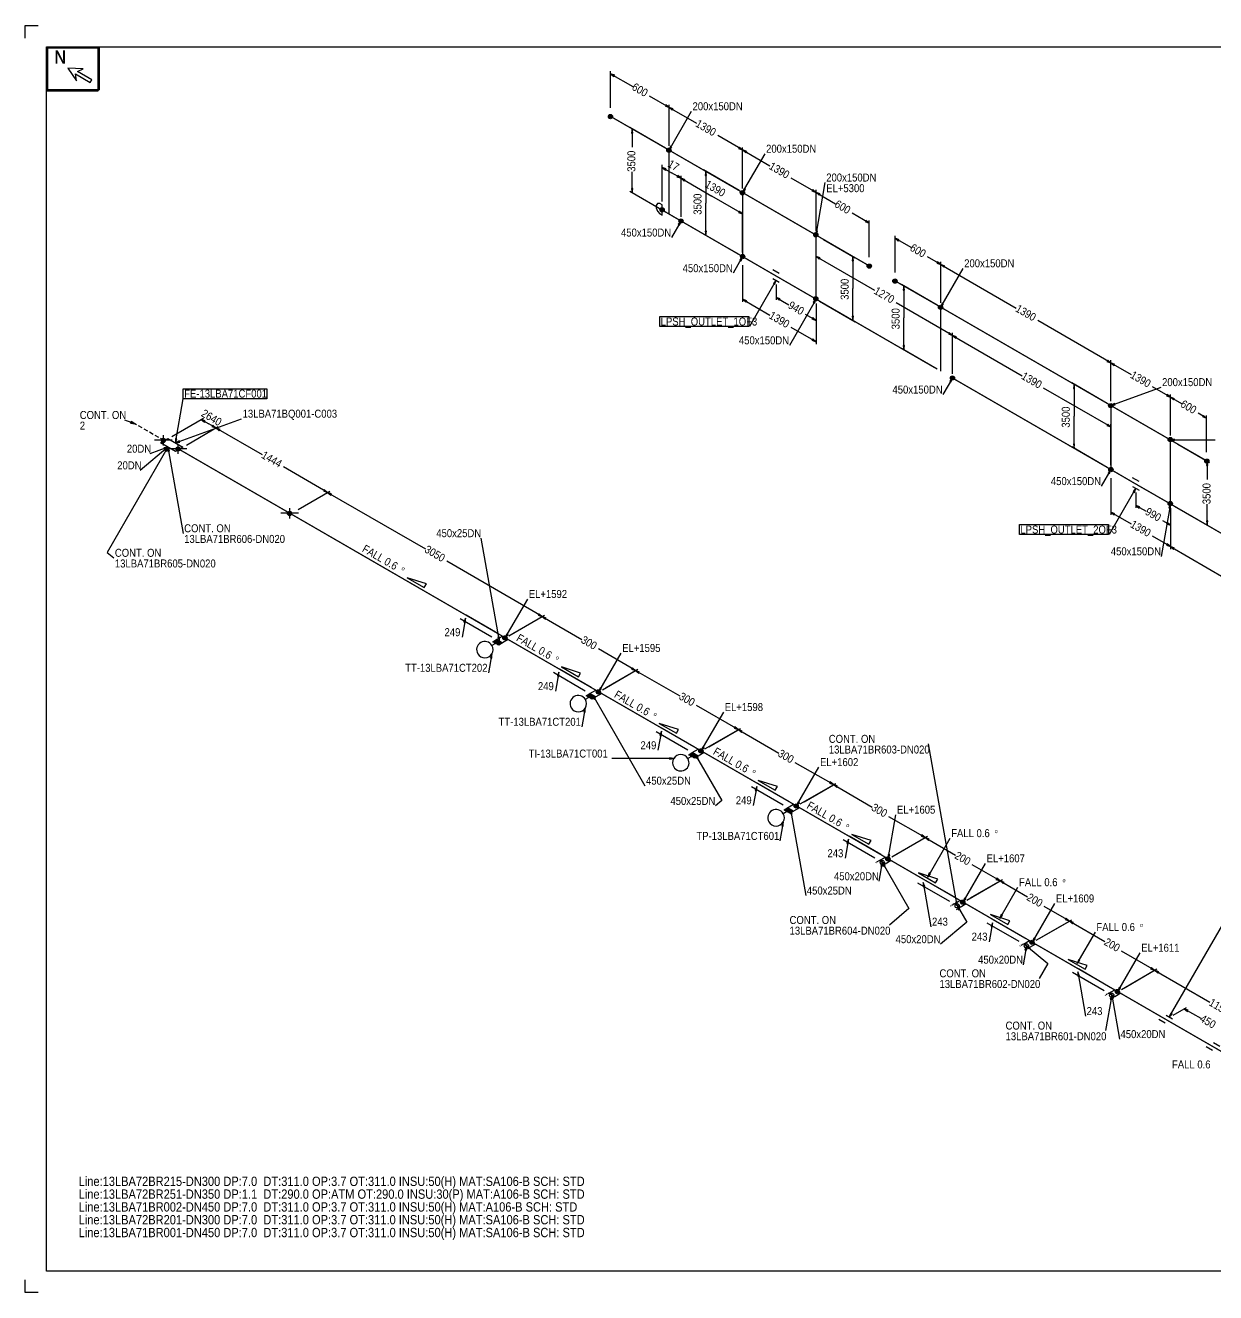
# Model space of a CAD drawing. Extents: x 0 to 841, y 0 to 594.
# Drawn here: x 0 to 558, y 0 to 594 of the extents above; entities that cross this region are included whole.
import ezdxf

# ---------------------------------------------------------------- set-up
doc = ezdxf.new("R2010")
doc.units = 0
doc.linetypes.add('GT100', pattern=[1, 0.666667, -0.333333])
doc.linetypes.add('GT110', pattern=[3, 2, -1])
for name, color, linetype in [('TEE_150', 7, 'Continuous'), ('TEE_200', 7, 'Continuous'), ('TEE_450', 7, 'Continuous')]:
    doc.layers.add(name, color=color, linetype=linetype)
doc.styles.add('ARIAL', font='arial.ttf')

msp = doc.modelspace()

# ---------------------------------------------------------------- linework, layer by layer
at = {"color": 2}
for centre, radius in [((274.41, 551.24), 0.85), ((274.41, 551.24), 0.7), ((274.41, 551.24), 0.55), ((274.41, 551.24), 0.4), ((274.41, 551.24), 0.25), ((301.81, 535.44), 0.85), ((301.81, 535.44), 0.7), ((301.81, 535.44), 0.55), ((301.81, 535.44), 0.4), ((301.81, 535.44), 0.25), ((336.31, 515.54), 0.85), ((336.31, 515.54), 0.7), ((336.31, 515.54), 0.55), ((336.31, 515.54), 0.4), ((336.31, 515.54), 0.25), ((298.61, 507.56), 0.85), ((298.61, 507.56), 0.7), ((298.61, 507.56), 0.55), ((298.61, 507.56), 0.4), ((298.61, 507.56), 0.25), ((307.5, 502.3), 0.85), ((307.5, 502.3), 0.7), ((307.5, 502.3), 0.55), ((307.5, 502.3), 0.4), ((307.5, 502.3), 0.25), ((370.71, 495.86), 0.85), ((370.71, 495.86), 0.7), ((370.71, 495.86), 0.55), ((370.71, 495.86), 0.4), ((370.71, 495.86), 0.25), ((336.4, 485.6), 0.85), ((336.4, 485.6), 0.7), ((336.4, 485.6), 0.55), ((336.4, 485.6), 0.4), ((336.4, 485.6), 0.25), ((395.79, 481.14), 0.85), ((395.79, 481.14), 0.7), ((395.79, 481.14), 0.55), ((395.79, 481.14), 0.4), ((395.79, 481.14), 0.25), ((407.81, 474.14), 0.85), ((407.81, 474.14), 0.7), ((407.81, 474.14), 0.55), ((407.81, 474.14), 0.4), ((407.81, 474.14), 0.25), ((370.71, 465.86), 0.85), ((370.71, 465.86), 0.7), ((370.71, 465.86), 0.55), ((370.71, 465.86), 0.4), ((370.71, 465.86), 0.25), ((429.21, 461.84), 0.85), ((429.21, 461.84), 0.7), ((429.21, 461.84), 0.55), ((429.21, 461.84), 0.4), ((429.21, 461.84), 0.25), ((434.8, 428.7), 0.85), ((434.8, 428.7), 0.7), ((434.8, 428.7), 0.55), ((434.8, 428.7), 0.4), ((434.8, 428.7), 0.25), ((509.01, 415.74), 0.85), ((509.01, 415.74), 0.7), ((509.01, 415.74), 0.55), ((509.01, 415.74), 0.4), ((509.01, 415.74), 0.25), ((64.73, 399.44), 0.85), ((64.73, 399.44), 0.7), ((64.73, 399.44), 0.55), ((64.73, 399.44), 0.4), ((64.73, 399.44), 0.25), ((536.91, 399.86), 0.85), ((536.91, 399.86), 0.7), ((536.91, 399.86), 0.55), ((536.91, 399.86), 0.4), ((536.91, 399.86), 0.25), ((71.63, 395.44), 0.85), ((71.63, 395.44), 0.7), ((71.63, 395.44), 0.55), ((71.63, 395.44), 0.4), ((71.63, 395.44), 0.25), ((509.1, 385.8), 0.85), ((509.1, 385.8), 0.7), ((509.1, 385.8), 0.55), ((509.1, 385.8), 0.4), ((554.09, 389.74), 0.85), ((554.09, 389.74), 0.7), ((554.09, 389.74), 0.55), ((554.09, 389.74), 0.4), ((554.09, 389.74), 0.25), ((509.1, 385.8), 0.25), ((536.91, 369.86), 0.85), ((536.91, 369.86), 0.7), ((536.91, 369.86), 0.55), ((536.91, 369.86), 0.4), ((536.91, 369.86), 0.25), ((123.93, 365.24), 0.85), ((123.93, 365.24), 0.7), ((123.93, 365.24), 0.55), ((123.93, 365.24), 0.4), ((123.93, 365.24), 0.25), ((224.91, 306.9), 0.85), ((224.91, 306.9), 0.7), ((224.91, 306.9), 0.55), ((224.91, 306.9), 0.4), ((224.91, 306.9), 0.25), ((268.71, 281.6), 0.85), ((268.71, 281.6), 0.7), ((268.71, 281.6), 0.55), ((268.71, 281.6), 0.4), ((268.71, 281.6), 0.25), ((316.81, 253.9), 0.85), ((316.81, 253.9), 0.7), ((316.81, 253.9), 0.55), ((316.81, 253.9), 0.4), ((316.81, 253.9), 0.25), ((361.51, 228.1), 0.85), ((361.51, 228.1), 0.7), ((361.51, 228.1), 0.55), ((361.51, 228.1), 0.4), ((361.51, 228.1), 0.25), ((404.51, 203.3), 0.85), ((404.51, 203.3), 0.7), ((404.51, 203.3), 0.55), ((404.51, 203.3), 0.4), ((404.51, 203.3), 0.25), ((439.61, 183), 0.85), ((439.61, 183), 0.7), ((439.61, 183), 0.55), ((439.61, 183), 0.4), ((439.61, 183), 0.25), ((472.11, 164.2), 0.85), ((472.11, 164.2), 0.7), ((472.11, 164.2), 0.55), ((472.11, 164.2), 0.4), ((472.11, 164.2), 0.25), ((512.11, 141.1), 0.85), ((512.11, 141.1), 0.7), ((512.11, 141.1), 0.55), ((512.11, 141.1), 0.4), ((512.11, 141.1), 0.25)]:
    msp.add_circle(centre, radius, dxfattribs=at)
at = {"layer": 'ARROW', "color": 7}
for p, q in [((276, 570), (276.4, 570.6)), ((300.4, 556.8), (300, 556.2)), ((303.4, 554.2), (303.8, 554.8)), ((284.3, 543.5), (284.9, 543.5)), ((303.2, 537), (302.6, 537.4)), ((334.9, 536.9), (334.5, 536.3)), ((337.9, 534.3), (338.3, 534.9)), ((300.2, 526.1), (300.6, 526.7)), ((306, 523.6), (305.6, 523)), ((318.8, 523.6), (319.4, 523.6)), ((284.9, 517.5), (284.3, 517.5)), ((309, 521), (309.4, 521.6)), ((337.7, 517.1), (337.1, 517.5)), ((369.3, 517), (368.9, 516.4)), ((372.3, 514.4), (372.7, 515)), ((334.9, 506.9), (334.5, 506.3)), ((306.2, 500.8), (306.8, 500.4)), ((394.2, 502.6), (393.8, 502)), ((319.4, 497.6), (318.8, 497.6)), ((371.5, 497.6), (370.8, 497.7)), ((409.4, 492.9), (409.8, 493.5)), ((335.1, 484.1), (335.7, 483.7)), ((372.3, 484.4), (372.7, 485)), ((387.8, 483.7), (388.4, 483.7)), ((427.8, 483.2), (427.4, 482.6)), ((430.8, 480.6), (431.2, 481.2)), ((350.8, 473), (351.4, 472.6)), ((411.7, 469.9), (412.3, 469.9)), ((337.9, 464.3), (338.3, 464.9)), ((353.6, 465.2), (354, 465.8)), ((369.5, 464.2), (370.1, 463.8)), ((430.6, 463.4), (430, 463.8)), ((388.4, 457.7), (387.8, 457.7)), ((369.3, 457), (368.9, 456.4)), ((369.3, 447), (368.9, 446.4)), ((433.3, 450), (432.9, 449.4)), ((436.3, 447.4), (436.7, 448)), ((412.3, 443.9), (411.7, 443.9)), ((507.6, 437.1), (507.2, 436.5)), ((510.6, 434.5), (511, 435.1)), ((433.5, 427.2), (434.1, 426.8)), ((491.5, 423.8), (492.1, 423.8)), ((511.1, 416.2), (510.8, 416.8)), ((535.5, 421), (535.1, 420.4)), ((538.5, 418.4), (538.9, 419)), ((552.5, 411.2), (552.1, 410.6)), ((49.6, 408.3), (49.3, 407.6)), ((84, 408), (84.4, 408.6)), ((87.9, 406.6), (87.5, 406)), ((90.9, 404), (91.3, 404.6)), ((507.6, 407.1), (507.2, 406.5)), ((71.1, 400.2), (70.4, 400.3)), ((72.4, 398.6), (72.1, 399.3)), ((539, 399.4), (539, 400)), ((64.9, 396), (65.2, 395.3)), ((65.2, 395.3), (65.6, 394.8)), ((65.6, 394.8), (66.2, 394.4)), ((66.9, 394.3), (67.6, 394.4)), ((492.1, 397.8), (491.5, 397.8)), ((554, 387.7), (554.6, 387.7)), ((507.8, 384.3), (508.4, 383.9)), ((140.2, 376.4), (139.8, 375.8)), ((143.2, 373.8), (143.6, 374.4)), ((519.5, 375.5), (520.1, 375.1)), ((522.3, 367.7), (522.7, 368.3)), ((510.6, 364.5), (511, 365.1)), ((536.3, 367.8), (537, 367.7)), ((535.5, 361), (535.1, 360.4)), ((554.6, 361.7), (554, 361.7)), ((535.5, 351), (535.1, 350.4)), ((538.5, 348.4), (538.9, 349)), ((240.9, 318.2), (240.5, 317.6)), ((243.9, 315.6), (244.3, 316.2)), ((205.7, 314.2), (206.4, 314.1)), ((222.3, 307.3), (221.6, 307.2)), ((226.4, 308.4), (225.8, 308.8)), ((218.1, 297.5), (218.8, 297.4)), ((284.7, 292.9), (284.3, 292.3)), ((249.5, 288.9), (250.2, 288.8)), ((287.7, 290.3), (288.1, 290.9)), ((270.2, 283.1), (269.6, 283.5)), ((266.8, 278.1), (267.4, 278.5)), ((261.9, 272.2), (262.6, 272.1)), ((332.8, 265.2), (332.4, 264.6)), ((335.8, 262.6), (336.2, 263.2)), ((297.6, 261.2), (298.3, 261.1)), ((318.3, 255.4), (317.7, 255.8)), ((302.1, 250.6), (302.1, 250)), ((314.9, 250.4), (315.5, 250.8)), ((377.5, 239.4), (377.1, 238.8)), ((342.3, 235.4), (343, 235.3)), ((380.5, 236.8), (380.9, 237.4)), ((363, 229.6), (362.4, 230)), ((358.9, 224.5), (359.6, 224.6)), ((354.7, 218.7), (355.4, 218.6)), ((420.5, 214.6), (420.1, 214)), ((385.3, 210.6), (386, 210.5)), ((423.5, 212), (423.9, 212.6)), ((405.4, 205.2), (404.7, 205.3)), ((401.2, 199.8), (401.9, 199.7)), ((402.6, 199.8), (403.2, 200.2)), ((424.5, 196.3), (423.9, 196.7)), ((421.1, 190.2), (421.8, 190.3)), ((455.6, 194.3), (455.2, 193.7)), ((458.6, 191.7), (459, 192.3)), ((441.1, 184.5), (440.5, 184.9)), ((437, 183.4), (436.3, 183.3)), ((437.7, 179.5), (438.3, 179.9)), ((458.3, 176.8), (457.7, 177.2)), ((488.1, 175.5), (487.7, 174.9)), ((491.1, 172.9), (491.5, 173.5)), ((452.9, 171.5), (453.6, 171.4)), ((468.8, 160.7), (469.5, 160.6)), ((470.8, 161.1), (471.2, 161.6)), ((473.6, 165.7), (473, 166.1)), ((494.6, 155.8), (494, 156.2)), ((528.1, 152.4), (527.7, 151.8)), ((531.1, 149.8), (531.5, 150.4)), ((493.6, 148.3), (494.3, 148.4)), ((513.6, 142.6), (513, 143)), ((508.8, 137.6), (509.5, 137.5)), ((509.5, 137.5), (510.2, 137.6)), ((537.8, 130.6), (537.2, 131)), ((545, 131.8), (545.4, 132.4))]:
    msp.add_line(p, q, dxfattribs=at)
at = {"layer": 'CAP', "color": 2, "flags": 128}
msp.add_lwpolyline([(298.7, 507.4), (298.7, 509.8), (297.5, 510.5), (296.5, 510.5), (295.9, 509.6), (295.9, 508.4), (296.5, 506.9), (297.5, 505.7), (298.7, 505), (298.7, 507.4)], dxfattribs=at)
at = {"layer": 'FALL', "color": 2, "flags": 128}
for points in [[(179.1, 335.1), (187.1, 330.5), (188.1, 332.2), (179.1, 335.1)], [(251.4, 293.3), (259.4, 288.7), (260.4, 290.4), (251.4, 293.3)], [(297.3, 266.8), (305.3, 262.2), (306.3, 263.9), (297.3, 266.8)], [(343.7, 240.1), (351.7, 235.5), (352.7, 237.2), (343.7, 240.1)], [(387.6, 214.8), (395.6, 210.2), (396.6, 211.9), (387.6, 214.8)], [(418.9, 196.7), (426.9, 192.1), (427.9, 193.8), (418.9, 196.7)], [(452.7, 177.2), (460.7, 172.6), (461.7, 174.3), (452.7, 177.2)], [(489, 156.2), (497, 151.6), (498, 153.3), (489, 156.2)]]:
    msp.add_lwpolyline(points, dxfattribs=at)
at = {"layer": 'GT_1', "flags": 128}
for points in [[(0, 588), (0, 594), (6, 594)], [(276.4, 570.6), (274.5, 571.3), (276, 570)], [(300, 556.2), (301.9, 555.5), (300.4, 556.8)], [(303.8, 554.8), (301.9, 555.5), (303.4, 554.2)], [(284.9, 543.5), (284.6, 545.5), (284.3, 543.5)], [(302.6, 537.4), (301.9, 535.5), (303.2, 537)], [(334.5, 536.3), (336.4, 535.6), (334.9, 536.9)], [(338.3, 534.9), (336.4, 535.6), (337.9, 534.3)], [(284.3, 517.5), (284.6, 515.5), (284.9, 517.5)], [(337.1, 517.5), (336.4, 515.6), (337.7, 517.1)], [(368.9, 516.4), (370.8, 515.7), (369.3, 517)], [(372.7, 515), (370.8, 515.7), (372.3, 514.4)], [(306.8, 500.4), (307.5, 502.3), (306.2, 500.8)], [(393.8, 502), (395.7, 501.3), (394.2, 502.6)], [(370.8, 497.7), (370.8, 495.7), (371.5, 497.6)], [(409.8, 493.5), (407.9, 494.2), (409.4, 492.9)], [(335.7, 483.7), (336.4, 485.6), (335.1, 484.1)], [(372.7, 485), (370.8, 485.7), (372.3, 484.4)], [(427.4, 482.6), (429.3, 481.9), (427.8, 483.2)], [(431.2, 481.2), (429.3, 481.9), (430.8, 480.6)], [(351.4, 472.6), (352.1, 474.5), (350.8, 473)], [(338.3, 464.9), (336.4, 465.6), (337.9, 464.3)], [(354, 465.8), (352.1, 466.5), (353.6, 465.2)], [(370.1, 463.8), (370.8, 465.7), (369.5, 464.2)], [(430, 463.8), (429.3, 461.9), (430.6, 463.4)], [(368.9, 456.4), (370.8, 455.7), (369.3, 457)], [(368.9, 446.4), (370.8, 445.7), (369.3, 447)], [(432.9, 449.4), (434.8, 448.7), (433.3, 450)], [(436.7, 448), (434.8, 448.7), (436.3, 447.4)], [(507.2, 436.5), (509.1, 435.8), (507.6, 437.1)], [(511, 435.1), (509.1, 435.8), (510.6, 434.5)], [(434.1, 426.8), (434.8, 428.7), (433.5, 427.2)], [(510.8, 416.8), (509.1, 415.8), (511.1, 416.2)], [(535.1, 420.4), (537, 419.7), (535.5, 421)], [(538.9, 419), (537, 419.7), (538.5, 418.4)], [(552.1, 410.6), (554, 409.9), (552.5, 411.2)], [(49.3, 407.6), (51.3, 407.3), (49.6, 408.3)], [(507.2, 406.5), (509.1, 405.8), (507.6, 407.1)], [(70.4, 400.3), (70.4, 398.3), (71.1, 400.2)], [(72.1, 399.3), (70.4, 398.3), (72.4, 398.6)], [(539, 400), (537, 399.7), (539, 399.4)], [(66.9, 396.3), (38.4, 346.9), (41.5, 344.4)], [(65.2, 395.3), (66.9, 396.3), (64.9, 396)], [(65.6, 394.8), (66.9, 396.3), (65.2, 395.3)], [(66.2, 394.4), (66.9, 396.3), (65.6, 394.8)], [(67.6, 394.4), (66.9, 396.3), (66.9, 394.3)], [(554.6, 387.7), (554.3, 389.7), (554, 387.7)], [(508.4, 383.9), (509.1, 385.8), (507.8, 384.3)], [(139.8, 375.8), (141.7, 375.1), (140.2, 376.4)], [(143.6, 374.4), (141.7, 375.1), (143.2, 373.8)], [(520.1, 375.1), (520.8, 377), (519.5, 375.5)], [(522.7, 368.3), (520.8, 369), (522.3, 367.7)], [(537, 367.7), (537, 369.7), (536.3, 367.8)], [(511, 365.1), (509.1, 365.8), (510.6, 364.5)], [(535.1, 360.4), (537, 359.7), (535.5, 361)], [(554, 361.7), (554.3, 359.7), (554.6, 361.7)], [(535.1, 350.4), (537, 349.7), (535.5, 351)], [(538.9, 349), (537, 349.7), (538.5, 348.4)], [(206.4, 314.1), (206.4, 316.1), (205.7, 314.2)], [(240.5, 317.6), (242.4, 316.9), (240.9, 318.2)], [(244.3, 316.2), (242.4, 316.9), (243.9, 315.6)], [(221.6, 307.2), (222.3, 305.3), (222.3, 307.3)], [(225.8, 308.8), (225.1, 306.9), (226.4, 308.4)], [(218.8, 297.4), (218.8, 299.4), (218.1, 297.5)], [(284.3, 292.3), (286.2, 291.6), (284.7, 292.9)], [(288.1, 290.9), (286.2, 291.6), (287.7, 290.3)], [(250.2, 288.8), (250.2, 290.8), (249.5, 288.9)], [(267.4, 278.5), (266.1, 280), (266.8, 278.1)], [(269.6, 283.5), (268.9, 281.6), (270.2, 283.1)], [(262.6, 272.1), (262.6, 274.1), (261.9, 272.2)], [(298.3, 261.1), (298.3, 263.1), (297.6, 261.2)], [(332.4, 264.6), (334.3, 263.9), (332.8, 265.2)], [(336.2, 263.2), (334.3, 263.9), (335.8, 262.6)], [(317.7, 255.8), (317, 253.9), (318.3, 255.4)], [(302.1, 250), (304.1, 250.3), (302.1, 250.6)], [(315.5, 250.8), (314.2, 252.3), (314.9, 250.4)], [(314.2, 252.3), (326.7, 230.6), (323.6, 228.1)], [(377.1, 238.8), (379, 238.1), (377.5, 239.4)], [(343, 235.3), (343, 237.3), (342.3, 235.4)], [(359.6, 224.6), (358.9, 226.5), (358.9, 224.5)], [(362.4, 230), (361.7, 228.1), (363, 229.6)], [(355.4, 218.6), (355.4, 220.6), (354.7, 218.7)], [(420.1, 214), (422, 213.3), (420.5, 214.6)], [(386, 210.5), (386, 212.5), (385.3, 210.6)], [(423.9, 212.6), (422, 213.3), (423.5, 212)], [(404.7, 205.3), (404.7, 203.3), (405.4, 205.2)], [(401.9, 199.7), (401.9, 201.7), (401.2, 199.8)], [(403.2, 200.2), (401.9, 201.7), (402.6, 199.8)], [(401.9, 201.7), (414.4, 180), (405.2, 172.3)], [(423.9, 196.7), (423.2, 194.8), (424.5, 196.3)], [(421.8, 190.3), (421.1, 192.2), (421.1, 190.2)], [(455.2, 193.7), (457.1, 193), (455.6, 194.3)], [(440.5, 184.9), (439.8, 183), (441.1, 184.5)], [(437, 181.4), (441.5, 173.6), (429.2, 163.3)], [(436.3, 183.3), (437, 181.4), (437, 183.4)], [(438.3, 179.9), (437, 181.4), (437.7, 179.5)], [(453.6, 171.4), (453.6, 173.4), (452.9, 171.5)], [(457.7, 177.2), (457, 175.3), (458.3, 176.8)], [(487.7, 174.9), (489.6, 174.2), (488.1, 175.5)], [(491.5, 173.5), (489.6, 174.2), (491.1, 172.9)], [(469.5, 160.6), (469.5, 162.6), (468.8, 160.7)], [(471.2, 161.6), (469.5, 162.6), (470.8, 161.1)], [(469.5, 162.6), (479.5, 154.2), (475.5, 147.3)], [(473, 166.1), (472.3, 164.2), (473.6, 165.7)], [(494, 156.2), (493.3, 154.3), (494.6, 155.8)], [(494.3, 148.4), (493.6, 150.3), (493.6, 148.3)], [(527.7, 151.8), (529.6, 151.1), (528.1, 152.4)], [(531.5, 150.4), (529.6, 151.1), (531.1, 149.8)], [(513, 143), (512.3, 141.1), (513.6, 142.6)], [(509.5, 137.5), (509.5, 139.5), (508.8, 137.6)], [(510.2, 137.6), (509.5, 139.5), (509.5, 137.5)], [(537.2, 131), (536.5, 129.1), (537.8, 130.6)], [(545.4, 132.4), (543.5, 133.1), (545, 131.8)], [(6, 0), (0, 0), (0, 6)]]:
    msp.add_lwpolyline(points, dxfattribs=at)
at = {"layer": 'GT_1', "color": 2, "flags": 128}
for points in [[(300.6, 526.7), (298.7, 527.4), (300.2, 526.1)], [(305.6, 523), (307.5, 522.3), (306, 523.6)], [(319.4, 523.6), (319.1, 525.6), (318.8, 523.6)], [(309.4, 521.6), (307.5, 522.3), (309, 521)], [(334.5, 506.3), (336.4, 505.6), (334.9, 506.9)], [(318.8, 497.6), (319.1, 495.6), (319.4, 497.6)], [(388.4, 483.7), (388.1, 485.7), (387.8, 483.7)], [(412.3, 469.9), (412, 471.9), (411.7, 469.9)], [(387.8, 457.7), (388.1, 455.7), (388.4, 457.7)], [(411.7, 443.9), (412, 441.9), (412.3, 443.9)], [(492.1, 423.8), (491.8, 425.8), (491.5, 423.8)], [(84.4, 408.6), (82.5, 409.3), (84, 408)], [(87.5, 406), (89.4, 405.3), (87.9, 406.6)], [(91.3, 404.6), (89.4, 405.3), (90.9, 404)], [(491.5, 397.8), (491.8, 395.8), (492.1, 397.8)], [(380.9, 237.4), (379, 238.1), (380.5, 236.8)], [(459, 192.3), (457.1, 193), (458.6, 191.7)]]:
    msp.add_lwpolyline(points, dxfattribs=at)
at = {"layer": 'GT_1', "flags": 128}
for points in [[(218.84, 303.3, 1), (212.16, 299.44, 1), (218.84, 303.3)], [(262.64, 278, 1), (255.96, 274.14, 1), (262.64, 278)], [(310.74, 250.3, 1), (304.06, 246.44, 1), (310.74, 250.3)], [(355.44, 224.5, 1), (348.75, 220.64, 1), (355.44, 224.5)]]:
    msp.add_lwpolyline(points, format="xyb", dxfattribs=at)
at = {"layer": 'OLET', "color": 2, "flags": 128}
for points in [[(225.1, 306.9), (226.5, 306.1), (223.7, 304.5), (220.9, 306.1), (223.7, 307.7), (225.1, 306.9)], [(268.9, 281.6), (270.3, 280.8), (267.5, 279.2), (264.7, 280.8), (267.5, 282.4), (268.9, 281.6)], [(317, 253.9), (318.4, 253.1), (315.6, 251.5), (312.8, 253.1), (315.6, 254.7), (317, 253.9)], [(361.7, 228.1), (363.1, 227.3), (360.3, 225.7), (357.5, 227.3), (360.3, 228.9), (361.7, 228.1)], [(404.7, 203.3), (406.1, 202.5), (403.3, 200.9), (400.5, 202.5), (403.3, 204.1), (404.7, 203.3)], [(439.8, 183), (441.2, 182.2), (438.4, 180.6), (435.6, 182.2), (438.4, 183.8), (439.8, 183)], [(472.3, 164.2), (473.7, 163.4), (470.9, 161.8), (468.1, 163.4), (470.9, 165), (472.3, 164.2)], [(512.3, 141.1), (513.7, 140.3), (510.9, 138.7), (508.1, 140.3), (510.9, 141.9), (512.3, 141.1)]]:
    msp.add_lwpolyline(points, dxfattribs=at)
at = {"layer": 'OW', "color": 2}
for centre in [(307.5, 502.3), (336.4, 485.6), (434.8, 428.7), (509.1, 385.8)]:
    msp.add_circle(centre, 1, dxfattribs=at)
at = {"layer": 'PIPE', "color": 3, "const_width": 0.6, "flags": 128}
for points in [[(307.5, 502.3), (298.7, 507.4)], [(124.4, 365.1), (72.1, 395.3)], [(225.1, 306.9), (124.4, 365.1)], [(268.9, 281.6), (225.1, 306.9)], [(317, 253.9), (268.9, 281.6)], [(361.7, 228.1), (317, 253.9)], [(404.7, 203.3), (361.7, 228.1)], [(439.8, 183), (404.7, 203.3)], [(472.3, 164.2), (439.8, 183)], [(512.3, 141.1), (472.3, 164.2)], [(534.8, 128.1), (512.3, 141.1)], [(557, 115.3), (534.8, 128.1)], [(572.9, 106.1), (557, 115.3)]]:
    msp.add_lwpolyline(points, dxfattribs=at)
at = {"layer": 'PL16', "flags": 128}
msp.add_lwpolyline([(34, 583.2), (34, 563.2), (10, 563.2), (10, 583.4), (34.2, 583.4), (34.2, 563.4), (10.2, 563.4), (10.2, 583.6), (34.4, 583.6), (34.4, 563.6), (10.4, 563.6), (10.4, 583.8), (34.6, 583.8), (34.6, 563.8), (10.6, 563.8), (10.6, 584)], dxfattribs=at)
at = {"layer": 'PL18', "flags": 128}
for points in [[(223.7, 304.5), (221.7, 303.6), (223.1, 304.8), (221.1, 304), (222.4, 305.2), (220.4, 304.4), (221.7, 305.6), (219.7, 304.8), (221.1, 306), (219.3, 305), (221.4, 305.8), (220, 304.6), (222.1, 305.4), (220.7, 304.2), (222.8, 305), (221.4, 303.8), (223.5, 304.6), (222, 303.5)], [(267.5, 279.2), (265.5, 278.3), (266.9, 279.5), (264.9, 278.7), (266.2, 279.9), (264.2, 279.1), (265.5, 280.3), (263.5, 279.5), (264.9, 280.7), (263.1, 279.7), (265.2, 280.5), (263.8, 279.3), (265.9, 280.1), (264.5, 278.9), (266.6, 279.7), (265.2, 278.5), (267.3, 279.3), (265.8, 278.2)], [(315.6, 251.5), (313.6, 250.6), (315, 251.8), (313, 251), (314.3, 252.2), (312.3, 251.4), (313.6, 252.6), (311.6, 251.8), (313, 253), (311.2, 252), (313.3, 252.8), (311.9, 251.6), (314, 252.4), (312.6, 251.2), (314.7, 252), (313.3, 250.8), (315.4, 251.6), (313.9, 250.5)], [(360.3, 225.7), (358.3, 224.8), (359.7, 226), (357.7, 225.2), (359, 226.4), (357, 225.6), (358.3, 226.8), (356.3, 226), (357.7, 227.2), (355.9, 226.2), (358, 227), (356.6, 225.8), (358.7, 226.6), (357.3, 225.4), (359.4, 226.2), (358, 225), (360.1, 225.8), (358.6, 224.7)]]:
    msp.add_lwpolyline(points, dxfattribs=at)
at = {"layer": 'PL2', "color": 7, "flags": 128}
for points in [[(274.5, 555.3), (274.5, 572.5)], [(274.5, 571.3), (284.9, 565.3)], [(301.9, 555.5), (292.7, 560.8)], [(301.9, 539.5), (301.9, 556.7)], [(301.9, 537.5), (301.9, 556.7)], [(301.9, 555.5), (314.7, 548.1)], [(301.9, 535.5), (312.4, 553.7)], [(300.2, 536.5), (283.5, 546.1)], [(284.6, 545.5), (284.6, 536.9)], [(336.4, 535.6), (324.7, 542.3)], [(336.4, 519.6), (336.4, 536.8)], [(336.4, 517.6), (336.4, 536.8)], [(336.4, 535.6), (349.1, 528.2)], [(336.4, 515.6), (346.9, 533.8)], [(284.6, 515.5), (284.6, 525.4)], [(298.7, 511.4), (298.7, 528.6)], [(307.5, 506.3), (307.5, 523.5)], [(307.5, 504.3), (307.5, 523.5)], [(334.7, 516.6), (318, 526.2)], [(370.8, 515.7), (359.2, 522.4)], [(370.8, 495.7), (375.1, 520.3)], [(370.8, 497.7), (370.8, 516.9)], [(370.8, 497.7), (370.8, 516.9)], [(300.2, 506.5), (283.5, 516.1)], [(370.8, 515.7), (379.9, 510.4)], [(336.4, 487.6), (336.4, 506.8)], [(395.7, 501.3), (387.7, 505.9)], [(307.5, 502.3), (303, 494.5)], [(395.7, 485.3), (395.7, 502.5)], [(334.7, 486.6), (318, 496.2)], [(374.3, 493.7), (389.2, 485.1)], [(407.9, 478.2), (407.9, 495.4)], [(407.9, 494.2), (415.3, 490)], [(336.4, 485.6), (331.9, 477.8)], [(336.4, 481.6), (336.4, 464.4)], [(370.8, 469.7), (370.8, 486.9)], [(370.8, 485.7), (398.3, 469.8)], [(429.3, 481.9), (423.1, 485.5)], [(429.3, 465.9), (429.3, 483.1)], [(429.3, 463.9), (429.3, 483.1)], [(429.3, 481.9), (464.7, 461.4)], [(353.6, 477.7), (350.5, 479.4)], [(350.5, 475.4), (353.6, 473.7)], [(429.3, 461.9), (439.8, 480.1)], [(352.1, 474.5), (339.6, 452.8)], [(352.1, 472.5), (352.1, 465.3)], [(427.6, 462.9), (410.9, 472.5)], [(336.4, 465.6), (349.1, 458.2)], [(352.1, 466.5), (358.1, 463)], [(370.8, 465.7), (358.3, 444)], [(370.8, 463.7), (370.8, 454.5)], [(370.8, 463.7), (370.8, 444.5)], [(372.5, 464.7), (389.2, 455.1)], [(434.8, 448.7), (408.4, 464)], [(370.8, 455.7), (365.9, 458.5)], [(370.8, 445.7), (359.2, 452.4)], [(509.1, 435.8), (474.8, 455.6)], [(434.8, 432.7), (434.8, 449.9)], [(434.8, 430.7), (434.8, 449.9)], [(434.8, 448.7), (467.5, 429.8)], [(427.6, 432.9), (410.9, 442.5)], [(509.1, 419.8), (509.1, 437)], [(509.1, 417.8), (509.1, 437)], [(509.1, 435.8), (518.6, 430.3)], [(434.8, 428.7), (430.3, 420.9)], [(509.1, 405.8), (477.5, 424)], [(507.4, 416.8), (490.7, 426.4)], [(509.1, 415.8), (532.6, 424.4)], [(537, 419.7), (528.6, 424.5)], [(70.4, 398.3), (74, 419)], [(537, 401.7), (537, 420.9)], [(537, 401.7), (537, 420.9)], [(537, 419.7), (542.2, 416.7)], [(68.7, 401.3), (83.6, 409.9)], [(554, 409.9), (550, 412.2)], [(554, 393.9), (554, 411.1)], [(51.3, 407.3), (46.6, 409)], [(70.4, 398.3), (101.4, 409.6)], [(75.6, 397.3), (90.5, 405.9)], [(75.6, 397.3), (90.5, 405.9)], [(89.4, 405.3), (111.1, 392.8)], [(509.1, 387.8), (509.1, 407)], [(68.9, 399.5), (60.6, 399.5)], [(64.8, 397.1), (64.8, 401.9)], [(537, 399.7), (558, 399.7)], [(66.9, 396.3), (53.9, 385.4)], [(66.9, 396.3), (58.4, 393.2)], [(66.9, 396.3), (74, 355.9)], [(75.8, 395.5), (67.5, 395.5)], [(71.7, 393.1), (71.7, 397.9)], [(507.4, 386.8), (490.7, 396.4)], [(540.5, 397.7), (555.4, 389.1)], [(141.7, 375.1), (121.1, 387)], [(554.3, 389.7), (554.3, 381.1)], [(509.1, 385.8), (504.6, 378)], [(509.1, 381.8), (509.1, 364.6)], [(522.3, 380.2), (519.2, 381.9)], [(127.9, 367.1), (142.8, 375.7)], [(127.9, 367.1), (142.8, 375.7)], [(141.7, 375.1), (187.6, 348.6)], [(520.8, 377), (508.3, 355.3)], [(519.2, 377.9), (522.3, 376.2)], [(520.8, 375), (520.8, 367.8)], [(520.8, 369), (525.6, 366.3)], [(537, 369.7), (532.7, 345.1)], [(538.7, 368.7), (555.4, 359.1)], [(554.3, 359.7), (554.3, 369.6)], [(128.1, 365.3), (119.8, 365.3)], [(124, 362.9), (124, 367.7)], [(509.1, 365.8), (518.6, 360.3)], [(537, 367.7), (537, 358.5)], [(537, 367.7), (537, 348.5)], [(537, 365.7), (537, 348.5)], [(537, 359.7), (533.4, 361.8)], [(222.3, 305.3), (213.8, 353.6)], [(537, 349.7), (528.6, 354.5)], [(537, 349.7), (571.5, 329.8)], [(242.4, 316.9), (197.6, 342.8)], [(225.1, 306.9), (235.6, 325.1)], [(218.8, 307.3), (203.9, 315.9)], [(206.4, 316.1), (204.8, 307.2)], [(221.6, 308.9), (206.7, 317.5)], [(226.8, 307.9), (243.5, 317.5)], [(228.6, 308.9), (243.5, 317.5)], [(242.4, 316.9), (261, 306.2)], [(222.3, 305.3), (218.8, 303.3)], [(218.8, 299.4), (217.2, 290.5)], [(286.2, 291.6), (268.8, 301.7)], [(268.9, 281.6), (279.4, 299.8)], [(265.4, 283.6), (250.5, 292.2)], [(270.6, 282.6), (287.3, 292.2)], [(272.4, 283.6), (287.3, 292.2)], [(286.2, 291.6), (306.9, 279.7)], [(262.6, 282), (247.7, 290.6)], [(250.2, 290.8), (248.6, 281.9)], [(266.1, 280), (262.6, 278)], [(266.1, 280), (290.6, 237.6)], [(262.6, 274.1), (261, 265.2)], [(334.3, 263.9), (314.7, 275.2)], [(317, 253.9), (327.5, 272.1)], [(310.7, 254.3), (295.8, 262.9)], [(298.3, 263.1), (296.7, 254.2)], [(313.5, 255.9), (298.6, 264.5)], [(318.7, 254.9), (335.4, 264.5)], [(320.5, 255.9), (335.4, 264.5)], [(334.3, 263.9), (353.3, 252.9)], [(437, 181.4), (423.6, 257.2)], [(304.1, 250.3), (275.1, 250.3)], [(314.2, 252.3), (310.7, 250.3)], [(361.7, 228.1), (372.2, 246.3)], [(358.2, 230.1), (343.3, 238.7)], [(363.4, 229.1), (380.1, 238.7)], [(365.2, 230.1), (380.1, 238.7)], [(355.4, 228.5), (340.5, 237.1)], [(343, 237.3), (341.4, 228.4)], [(358.9, 226.5), (355.4, 224.5)], [(358.9, 226.5), (366, 186.1)], [(355.4, 220.6), (353.8, 211.7)], [(404.7, 203.3), (408.3, 224)], [(422, 213.3), (405, 223.1)], [(401.2, 205.3), (386.3, 213.9)], [(406.4, 204.3), (423.1, 213.9)], [(408.2, 205.3), (423.1, 213.9)], [(398.4, 203.7), (383.5, 212.3)], [(386, 212.5), (384.4, 203.6)], [(422, 213.3), (436.2, 205.1)], [(423.2, 194.8), (433.7, 213)], [(401.9, 201.7), (400.3, 192.8)], [(439.8, 183), (450.3, 201.2)], [(536.5, 129.1), (577, 199.2)], [(433.5, 183.4), (418.6, 192)], [(421.1, 192.2), (424.7, 171.5)], [(436.3, 185), (421.4, 193.6)], [(441.5, 184), (458.2, 193.6)], [(443.3, 185), (458.2, 193.6)], [(457, 175.3), (465.5, 190)], [(472.3, 164.2), (482.8, 182.4)], [(489.6, 174.2), (477.8, 181)], [(466, 164.6), (451.1, 173.2)], [(453.6, 173.4), (452, 164.5)], [(468.8, 166.2), (453.9, 174.8)], [(474, 165.2), (490.7, 174.8)], [(475.8, 166.2), (490.7, 174.8)], [(489.6, 174.2), (506.3, 164.6)], [(493.3, 154.3), (501.8, 169)], [(469.5, 162.6), (467.9, 153.7)], [(512.3, 141.1), (522.8, 159.3)], [(529.6, 151.1), (514.1, 160.1)], [(506, 141.5), (491.1, 150.1)], [(493.6, 150.3), (497.2, 129.6)], [(508.8, 143.1), (493.9, 151.7)], [(514, 142.1), (530.7, 151.7)], [(515.8, 143.1), (530.7, 151.7)], [(529.6, 151.1), (555.5, 136.2)], [(509.5, 139.5), (506.5, 122.8)], [(509.5, 139.5), (513.1, 118.8)], [(538.3, 130.1), (544.5, 133.7)], [(543.5, 133.1), (551.2, 128.6)], [(534.5, 126.3), (531.5, 128)], [(535, 130), (538, 128.3)], [(556.7, 113.5), (553.7, 115.2)], [(557.2, 117.2), (560.2, 115.5)]]:
    msp.add_lwpolyline(points, dxfattribs=at)
at = {"layer": 'PL2', "color": 4, "flags": 128}
for points in [[(298.7, 527.4), (303.1, 524.9)], [(307.5, 522.3), (303.1, 524.9)], [(319.1, 525.6), (319.1, 510.6)], [(307.5, 522.3), (322, 514)], [(336.4, 505.6), (322, 514)], [(319.1, 495.6), (319.1, 510.6)], [(388.1, 485.7), (388.1, 470.7)], [(388.1, 455.7), (388.1, 470.7)], [(412, 471.9), (412, 456.9)], [(412, 441.9), (412, 456.9)], [(491.8, 425.8), (491.8, 410.8)], [(491.8, 395.8), (491.8, 410.8)], [(82.5, 409.3), (86, 407.3)], [(89.4, 405.3), (86, 407.3)], [(379, 238.1), (361.1, 248.4)], [(379, 238.1), (397.2, 227.6)], [(457.1, 193), (444, 200.6)], [(457.1, 193), (470, 185.5)]]:
    msp.add_lwpolyline(points, dxfattribs=at)
at = {"layer": 'PL2', "color": 7, "linetype": 'GT110', "flags": 128}
msp.add_lwpolyline([(65.2, 399.3), (51.3, 407.3)], dxfattribs=at)
at = {"layer": 'PL4', "color": 7, "linetype": 'GT100', "flags": 128}
for points in [[(401.6, 199.9), (403.3, 200.9), (400.5, 202.5), (398.8, 201.5)], [(436.7, 179.6), (438.4, 180.6), (435.6, 182.2), (433.9, 181.2)], [(469.2, 160.8), (470.9, 161.8), (468.1, 163.4), (466.4, 162.4)], [(509.2, 137.7), (510.9, 138.7), (508.1, 140.3), (506.4, 139.3)]]:
    msp.add_lwpolyline(points, dxfattribs=at)
at = {"layer": 'PL8', "color": 7, "flags": 128}
msp.add_lwpolyline([(20, 574), (24, 568), (23.6, 571.2), (30.4, 567.2), (31.2, 568.4), (24.4, 572.4), (27.2, 573.6), (20, 574)], dxfattribs=at)
at = {"layer": 'SFW', "color": 2, "flags": 128}
for points in [[(222.3, 305.3), (223.7, 304.5), (222, 303.5), (219.2, 305.1), (220.9, 306.1), (222.3, 305.3)], [(266.1, 280), (267.5, 279.2), (265.8, 278.2), (263, 279.8), (264.7, 280.8), (266.1, 280)], [(314.2, 252.3), (315.6, 251.5), (313.9, 250.5), (311.1, 252.1), (312.8, 253.1), (314.2, 252.3)], [(358.9, 226.5), (360.3, 225.7), (358.6, 224.7), (355.8, 226.3), (357.5, 227.3), (358.9, 226.5)]]:
    msp.add_lwpolyline(points, dxfattribs=at)
at = {"layer": 'spoolno', "color": 7, "flags": 128}
for points in [[(10, 584), (831, 584), (831, 10), (10, 10), (10, 584)], [(297.5, 457.5), (339.3, 457.5), (339.3, 452.8), (297.5, 452.8), (297.5, 457.5)], [(74, 423.7), (113.2, 423.7), (113.2, 419), (74, 419), (74, 423.7)], [(466.2, 360), (508, 360), (508, 355.3), (466.2, 355.3), (466.2, 360)]]:
    msp.add_lwpolyline(points, dxfattribs=at)
at = {"layer": 'SW', "color": 2}
for centre in [(274.41, 551.24), (301.81, 535.44), (336.31, 515.54), (298.61, 507.56), (370.71, 495.86), (395.79, 481.14), (407.81, 474.14), (370.71, 465.86), (429.21, 461.84), (509.01, 415.74), (64.73, 399.44), (536.91, 399.86), (71.63, 395.44), (554.09, 389.74), (536.91, 369.86), (123.93, 365.24), (224.91, 306.9), (268.71, 281.6), (316.81, 253.9), (361.51, 228.1), (401.9, 201.6), (404.51, 203.3), (437, 181.3), (439.61, 183), (469.5, 162.5), (472.11, 164.2), (509.5, 139.4), (512.11, 141.1)]:
    msp.add_circle(centre, 1, dxfattribs=at)
at = {"layer": 'TEE_150', "color": 2, "const_width": 0.6, "flags": 128}
for points in [[(301.9, 535.5), (301.9, 505.5)], [(370.8, 495.7), (395.7, 481.3)], [(352.1, 476.5), (336.4, 485.6)], [(370.8, 465.7), (352.1, 476.5)], [(429.3, 461.9), (407.9, 474.2)], [(537, 399.7), (554, 389.9)], [(520.8, 379), (509.1, 385.8)], [(537, 369.7), (520.8, 379)]]:
    msp.add_lwpolyline(points, dxfattribs=at)
at = {"layer": 'TEE_200', "color": 2, "const_width": 0.6, "flags": 128}
for points in [[(301.9, 535.5), (274.5, 551.3)], [(336.4, 515.6), (301.9, 535.5)], [(370.8, 495.7), (336.4, 515.6)], [(370.8, 465.7), (370.8, 495.7)], [(509.1, 415.8), (429.3, 461.9)], [(429.3, 461.9), (429.3, 431.9)], [(537, 399.7), (509.1, 415.8)], [(537, 369.7), (537, 399.7)]]:
    msp.add_lwpolyline(points, dxfattribs=at)
at = {"layer": 'TEE_450', "color": 2, "const_width": 0.6, "flags": 128}
for points in [[(336.4, 515.6), (336.4, 485.6)], [(336.4, 485.6), (307.5, 502.3)], [(426.2, 433.7), (370.8, 465.7)], [(509.1, 385.8), (434.8, 428.7)], [(509.1, 415.8), (509.1, 385.8)], [(614.9, 324.7), (537, 369.7)]]:
    msp.add_lwpolyline(points, dxfattribs=at)
at = {"layer": 'VALV', "color": 2, "flags": 128}
msp.add_lwpolyline([(72.1, 395.3), (70.4, 394.3), (63.4, 398.3), (66.9, 400.3), (73.8, 396.3), (72.1, 395.3)], dxfattribs=at)

# ---------------------------------------------------------------- texts
at = {"layer": 'ELEV', "color": 2, "style": 'ARIAL', "width": 0.85}
for s, p in [('EL+5300', (375.6, 515.8)), ('EL+1592', (236.1, 325.6)), ('EL+1595', (279.9, 300.3)), ('EL+1598', (328, 272.6)), ('EL+1602', (372.7, 246.8)), ('EL+1605', (408.8, 224.5)), ('EL+1607', (450.8, 201.7)), ('EL+1609', (483.3, 182.9)), ('EL+1611', (523.3, 159.8))]:
    msp.add_text(s, height=3.75, dxfattribs=at).set_placement(p)
at = {"layer": 'FLAN', "color": 2, "style": 'ARIAL', "width": 0.85}
for s, p in [('LPSH_OUTLET_1OF3', (297.96, 453.3)), ('FE-13LBA71CF001', (74.5, 419.5)), ('LPSH_OUTLET_2OF3', (466.66, 355.8)), ('FALL 0.6', (434.2, 213.5)), ('FALL 0.6', (466, 190.5)), ('FALL 0.6', (502.3, 169.5)), ('FALL 0.6', (537.76, 105.1))]:
    msp.add_text(s, height=3.75, dxfattribs=at).set_placement(p)
for p in [(157.61, 347.54), (229.91, 305.74), (275.81, 279.24), (322.21, 252.54), (366.11, 227.24)]:
    msp.add_text('FALL 0.6', height=3.75, rotation=-30, dxfattribs=at).set_placement(p)
at = {"layer": 'GT_1', "color": 2, "style": 'ARIAL', "width": 0.85}
for s, height, p in [('N', 6.25, (13.6, 576)), ('N', 6.25, (13.8, 576)), ('200x150DN', 3.75, (312.9, 554.2)), ('200x150DN', 3.75, (347.4, 534.3)), ('200x150DN', 3.75, (375.6, 520.8)), ('450x150DN', 3.75, (279.36, 495)), ('450x150DN', 3.75, (308.26, 478.3)), ('200x150DN', 3.75, (440.3, 480.6)), ('450x150DN', 3.75, (334.66, 444.5)), ('200x150DN', 3.75, (533.1, 424.9)), ('450x150DN', 3.75, (406.66, 421.4)), ('CONT. ON', 3.75, (25.53, 409.5)), ('13LBA71BQ001-C003', 3.75, (101.9, 410.1)), ('2', 3.75, (25.53, 404.5)), ('20DN', 3.75, (47.61, 393.7)), ('20DN', 3.75, (43.11, 385.9)), ('450x150DN', 3.75, (480.96, 378.5)), ('CONT. ON', 3.75, (74.5, 356.4)), ('450x25DN', 3.75, (192.73, 354.1)), ('13LBA71BR606-DN020', 3.75, (74.5, 351.4)), ('CONT. ON', 3.75, (42, 344.9)), ('450x150DN', 3.75, (509.06, 345.6)), ('13LBA71BR605-DN020', 3.75, (42, 339.9)), ('249', 3.75, (196.59, 307.7)), ('TT-13LBA71CT202', 3.75, (178.13, 291)), ('249', 3.75, (240.39, 282.4)), ('TT-13LBA71CT201', 3.75, (221.93, 265.7)), ('CONT. ON', 3.75, (376.81, 257.7)), ('249', 3.75, (288.49, 254.7)), ('13LBA71BR603-DN020', 3.75, (376.81, 252.7)), ('TI-13LBA71CT001', 3.75, (236.03, 250.8)), ('450x25DN', 3.75, (291.1, 238.1)), ('450x25DN', 3.75, (302.53, 228.6)), ('249', 3.75, (333.19, 228.9)), ('TP-13LBA71CT601', 3.75, (314.73, 212.2)), ('o', 1.88, (454.6, 215.38)), ('243', 3.75, (376.19, 204.1)), ('450x20DN', 3.75, (379.23, 193.3)), ('450x25DN', 3.75, (366.5, 186.6)), ('o', 1.88, (486.4, 192.38)), ('CONT. ON', 3.75, (358.41, 172.8)), ('243', 3.75, (425.2, 172)), ('o', 1.88, (522.7, 171.38)), ('13LBA71BR604-DN020', 3.75, (358.41, 167.8)), ('450x20DN', 3.75, (408.13, 163.8)), ('243', 3.75, (443.79, 165)), ('450x20DN', 3.75, (446.83, 154.2)), ('CONT. ON', 3.75, (428.71, 147.8)), ('13LBA71BR602-DN020', 3.75, (428.71, 142.8)), ('243', 3.75, (497.7, 130.1)), ('CONT. ON', 3.75, (459.71, 123.3)), ('13LBA71BR601-DN020', 3.75, (459.71, 118.3)), ('450x20DN', 3.75, (513.6, 119.3)), ('Line:13LBA72BR215-DN300 DP:7.0  DT:311.0 OP:3.7 OT:311.0 INSU:50(H) MAT:SA106-B SCH: STD', 4.375, (25, 50)), ('Line:13LBA72BR251-DN350 DP:1.1  DT:290.0 OP:ATM OT:290.0 INSU:30(P) MAT:A106-B SCH: STD', 4.375, (25, 44)), ('Line:13LBA71BR002-DN450 DP:7.0  DT:311.0 OP:3.7 OT:311.0 INSU:50(H) MAT:A106-B SCH: STD', 4.375, (25, 38)), ('Line:13LBA72BR201-DN300 DP:7.0  DT:311.0 OP:3.7 OT:311.0 INSU:50(H) MAT:SA106-B SCH: STD', 4.375, (25, 32)), ('Line:13LBA71BR001-DN450 DP:7.0  DT:311.0 OP:3.7 OT:311.0 INSU:50(H) MAT:SA106-B SCH: STD', 4.375, (25, 26))]:
    msp.add_text(s, height=height, dxfattribs=at).set_placement(p)
for s, height, rotation, p in [('600', 3.75, -30, (284.11, 564.03)), ('1390', 3.75, -30, (313.95, 546.82)), ('3500', 3.75, 90, (286.08, 525.36)), ('1390', 3.75, -30, (348.4, 526.92)), ('600', 3.75, -30, (379.16, 509.13)), ('600', 3.75, -30, (414.51, 488.68)), ('1270', 3.75, -30, (397.6, 468.47)), ('940', 3.75, -30, (357.36, 461.73)), ('1390', 3.75, -30, (348.4, 456.92)), ('1390', 3.75, -30, (464, 460.12)), ('1390', 3.75, -30, (466.75, 428.52)), ('1390', 3.75, -30, (517.85, 429.02)), ('600', 3.75, -30, (541.41, 415.43)), ('1444', 3.75, -30, (110.37, 391.47)), ('3500', 3.75, 90, (555.82, 369.56)), ('990', 3.75, -30, (524.81, 364.98)), ('1390', 3.75, -30, (517.85, 359.02)), ('3050', 3.75, -30, (186.87, 347.27)), ('o', 1.88, -30, (176.21, 338.96)), ('300', 3.75, -30, (260.23, 304.88)), ('o', 1.88, -30, (248.51, 297.17)), ('300', 3.75, -30, (306.18, 278.38)), ('o', 1.88, -30, (294.41, 270.67)), ('300', 3.75, -30, (352.58, 251.63)), ('o', 1.88, -30, (340.81, 243.97)), ('300', 3.75, -30, (396.43, 226.33)), ('o', 1.88, -30, (384.71, 218.66)), ('200', 3.75, -30, (435.48, 203.78)), ('200', 3.75, -30, (469.28, 184.23)), ('200', 3.75, -30, (505.53, 163.28)), ('1150', 3.75, -30, (554.72, 134.87)), ('450', 3.75, -30, (550.47, 127.33))]:
    msp.add_text(s, height=height, rotation=rotation, dxfattribs=at).set_placement(p)
at = {"layer": 'GT_1', "color": 4, "style": 'ARIAL', "width": 0.85}
for s, rotation, p in [('17', 329.42077, (300.9, 528)), ('1390', 329.74356, (318.36, 518.42)), ('3500', 90, (317.11, 505.22)), ('3500', 90, (386.11, 465.32)), ('3500', 90, (410.01, 451.52)), ('2640', 329.53446, (82.13, 411.05)), ('3500', 90, (489.81, 405.42))]:
    msp.add_text(s, height=3.75, rotation=rotation, dxfattribs=at).set_placement(p)

doc.saveas('drawing.dxf')
